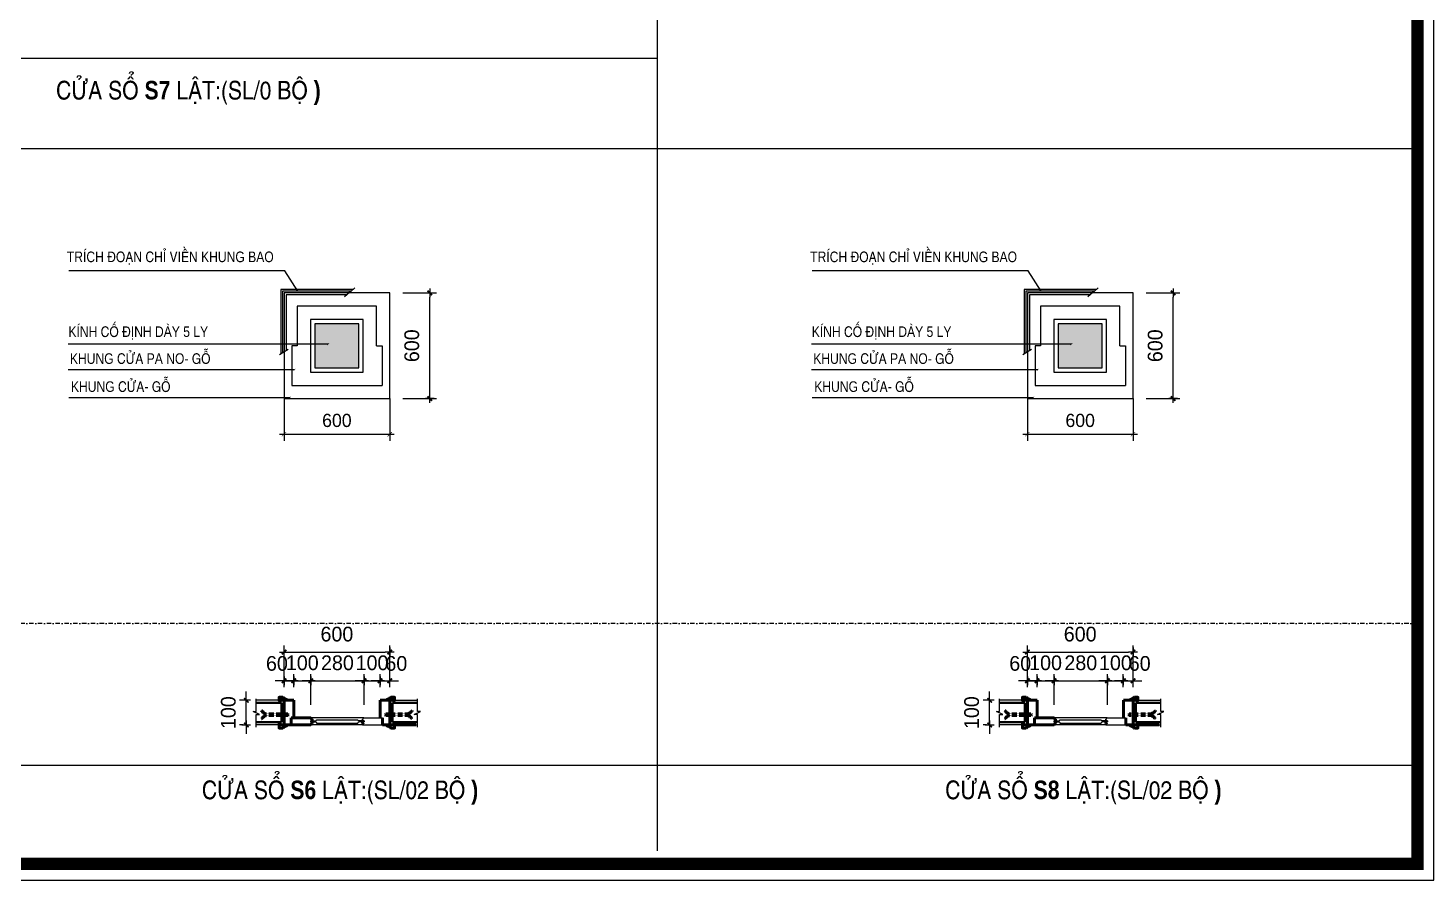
# Model space of a CAD drawing. Header units: millimetres. Extents: x 615730 to 2792744, y 139412 to 597571.
# Drawn here: x 864422 to 880318, y 284863 to 294540 of the extents above; entities that cross this region are included whole.
import ezdxf

# ---------------------------------------------------------------- set-up
doc = ezdxf.new("R2010")
doc.units = ezdxf.units.MM
doc.header["$MEASUREMENT"] = 0
doc.header["$PDMODE"] = 34
doc.linetypes.add('DASHDOT', pattern=[1, 0.5, -0.25, 0, -0.25])
doc.linetypes.add('DASHED', pattern=[0.75, 0.5, -0.25])
doc.layers.get('0').update_dxf_attribs({"lineweight": 5})
for name, color, linetype, lineweight in [('Block', 46, 'Continuous', 9), ('CAT', 11, 'Continuous', 40), ('DIM', 7, 'Continuous', 50), ('HATCH', 42, 'Continuous', 5), ('KITCHEN', 4, 'Continuous', 20), ('thay', 7, 'Continuous', 15), ('TIM TRUC', 149, 'DASHDOT', 9)]:
    doc.layers.add(name, color=color, linetype=linetype, lineweight=lineweight)
for name, color, linetype in [('CUADI', 40, 'Continuous'), ('H', 252, 'Continuous'), ('NC', 7, 'Continuous'), ('noi that', 29, 'Continuous'), ('VL', 155, 'Continuous')]:
    doc.layers.add(name, color=color, linetype=linetype)
doc.styles.add('KC2', font='', dxfattribs={"height": 120})
doc.styles.add('RO', font='ROMANS.SHX', dxfattribs={"height": 120})
doc.styles.get("Standard").update_dxf_attribs({"font": ''})
doc.styles.add('VNI-AVO', font='vni-roms.shx')
doc.styles.get('KC2').set_extended_font_data('VNI-Helve-Condense')
doc.styles.get('Standard').set_extended_font_data('VNI-Avo')
doc.dimstyles.new('1-50b', dxfattribs={"dimtxt": 167, "dimasz": 50, "dimexe": 75, "dimexo": 150, "dimgap": 120, "dimtad": 1, "dimdec": 0, "dimzin": 12, "dimtxsty": 'VNI-AVO', "dimblk": ']', "dimcen": 0, "dimdle": 50, "dimclrd": 252, "dimclre": 252, "dimclrt": 2, "dimadec": 0, "dimazin": 0, "dimtfac": 1, "dimtdec": 0, "dimtix": 1, "dimtmove": 2, "dimatfit": 0, "dimldrblk": 'OPEN90', "dimfxl": 1, "dimlwd": -1, "dimlwe": -1, "dimarcsym": 0})
doc.dimstyles.new('50 CS', dxfattribs={"dimtxt": 150, "dimasz": 50, "dimexe": 75, "dimexo": 0, "dimgap": 80, "dimtad": 1, "dimdec": 0, "dimlfac": 0.5, "dimzin": 12, "dimtxsty": 'VNI-AVO', "dimblk": 'ARCHTICK', "dimcen": 0, "dimdle": 50, "dimclrd": 252, "dimclre": 252, "dimclrt": 2, "dimadec": 0, "dimazin": 0, "dimtfac": 1, "dimtdec": 0, "dimtix": 1, "dimtmove": 2, "dimatfit": 0, "dimldrblk": 'OPEN90', "dimfxl": 1, "dimlwd": -1, "dimlwe": -1, "dimarcsym": 0})
doc.dimstyles.new('TL1-50TRUC', dxfattribs={"dimtxt": 150, "dimasz": 25, "dimexe": 50, "dimexo": 0, "dimgap": 20, "dimtad": 1, "dimdec": 0, "dimlfac": 0.5, "dimdsep": 46, "dimtxsty": 'RO', "dimblk": 'DOT', "dimcen": 100, "dimdle": 50, "dimclrd": 4, "dimclre": 4, "dimclrt": 30, "dimadec": 0, "dimazin": 0, "dimtfac": 1, "dimtdec": 0, "dimtix": 1, "dimtmove": 1, "dimatfit": 3, "dimldrblk": 'ARCHTICK', "dimfxl": 1, "dimtolj": 1, "dimarcsym": 0})

# ---------------------------------------------------------------- blocks, each defined once
blk = doc.blocks.new(']')
for p, q in [((1, 0), (-1, 0)), ((0, 1), (0, -1))]:
    blk.add_line(p, q)
at = {"color": 9, "const_width": 0.4}
blk.add_lwpolyline([(-0.51, -0.51), (0.51, 0.51)], dxfattribs=at)
blk = doc.blocks.new('*D129')
at = {"layer": 'DEFPOINTS', "color": 0, "transparency": 16777216}
for p in [(866900, 286904), (867014, 286904), (867014, 286624)]:
    blk.add_point(p, dxfattribs=at)
at = {"layer": 'H', "color": 252, "transparency": 16777216}
for p, q in [((866900, 286954), (866900, 287004)), ((866864, 286904), (866825, 286904)), ((866900, 286624), (866900, 286904)), ((866864, 286624), (866825, 286624)), ((866900, 286574), (866900, 286524))]:
    blk.add_line(p, q, dxfattribs=at)
at = {"layer": 'H', "color": 252, "transparency": 16777216, "xscale": 50, "yscale": 50, "zscale": 50}
for p, rotation in [((866900, 286904), 270), ((866900, 286624), 90)]:
    blk.add_blockref(']', p, dxfattribs=dict(at, rotation=rotation))
at = {"layer": 'H', "color": 2, "transparency": 16777216, "insert": (866697, 286764), "char_height": 167, "attachment_point": 5, "rotation": 90, "style": 'VNI-AVO'}
blk.add_mtext('100', dxfattribs=at)
blk = doc.blocks.new('_Open90')
at = {"color": 0, "linetype": 'ByBlock', "lineweight": -2}
for p, q in [((0, 0), (-1, 0)), ((-0.5, 0.5), (0, 0)), ((0, 0), (-0.5, -0.5))]:
    blk.add_line(p, q, dxfattribs=at)
blk = doc.blocks.new('*D130')
at = {"layer": 'DEFPOINTS', "color": 0, "transparency": 16777216}
for p in [(867439, 287126), (867329, 286904), (867439, 286904)]:
    blk.add_point(p, dxfattribs=at)
at = {"layer": 'H', "color": 252, "transparency": 16777216}
for p, q in [((867279, 287126), (867229, 287126)), ((867329, 287054), (867329, 287201)), ((867329, 287126), (867439, 287126)), ((867439, 287054), (867439, 287201)), ((867489, 287126), (867539, 287126))]:
    blk.add_line(p, q, dxfattribs=at)
at = {"layer": 'H', "color": 252, "transparency": 16777216, "xscale": 50, "yscale": 50, "zscale": 50}
blk.add_blockref(']', (867329, 287126), dxfattribs=at)
at = {"layer": 'H', "color": 252, "transparency": 16777216, "xscale": 50, "yscale": 50, "zscale": 50, "rotation": 180}
blk.add_blockref(']', (867439, 287126), dxfattribs=at)
at = {"layer": 'H', "color": 2, "transparency": 16777216, "insert": (867248, 287322), "char_height": 167, "attachment_point": 5, "style": 'VNI-AVO'}
blk.add_mtext('60', dxfattribs=at)
blk = doc.blocks.new('*D131')
at = {"layer": 'DEFPOINTS', "color": 0, "transparency": 16777216}
for p in [(867633, 287126), (867439, 286904), (867633, 286704)]:
    blk.add_point(p, dxfattribs=at)
at = {"layer": 'H', "color": 252, "transparency": 16777216}
for p, q in [((867389, 287126), (867339, 287126)), ((867439, 287054), (867439, 287201)), ((867439, 287126), (867633, 287126)), ((867633, 286854), (867633, 287201)), ((867683, 287126), (867733, 287126))]:
    blk.add_line(p, q, dxfattribs=at)
at = {"layer": 'H', "color": 252, "transparency": 16777216, "xscale": 50, "yscale": 50, "zscale": 50}
blk.add_blockref(']', (867439, 287126), dxfattribs=at)
at = {"layer": 'H', "color": 252, "transparency": 16777216, "xscale": 50, "yscale": 50, "zscale": 50, "rotation": 180}
blk.add_blockref(']', (867633, 287126), dxfattribs=at)
at = {"layer": 'H', "color": 2, "transparency": 16777216, "insert": (867536, 287329), "char_height": 167, "attachment_point": 5, "style": 'VNI-AVO'}
blk.add_mtext('100', dxfattribs=at)
blk = doc.blocks.new('*D132')
at = {"layer": 'DEFPOINTS', "color": 0, "transparency": 16777216}
for p in [(868238, 287126), (867633, 286704), (868238, 286704)]:
    blk.add_point(p, dxfattribs=at)
at = {"layer": 'H', "color": 252, "transparency": 16777216}
for p, q in [((867583, 287126), (867533, 287126)), ((867633, 286854), (867633, 287201)), ((867633, 287126), (868238, 287126)), ((868238, 286854), (868238, 287201)), ((868288, 287126), (868338, 287126))]:
    blk.add_line(p, q, dxfattribs=at)
at = {"layer": 'H', "color": 252, "transparency": 16777216, "xscale": 50, "yscale": 50, "zscale": 50}
blk.add_blockref(']', (867633, 287126), dxfattribs=at)
at = {"layer": 'H', "color": 252, "transparency": 16777216, "xscale": 50, "yscale": 50, "zscale": 50, "rotation": 180}
blk.add_blockref(']', (868238, 287126), dxfattribs=at)
at = {"layer": 'H', "color": 2, "transparency": 16777216, "insert": (867935, 287329), "char_height": 167, "attachment_point": 5, "style": 'VNI-AVO'}
blk.add_mtext('280', dxfattribs=at)
blk = doc.blocks.new('*D133')
at = {"layer": 'DEFPOINTS', "color": 0, "transparency": 16777216}
for p in [(868419, 287126), (868419, 286904), (868238, 286704)]:
    blk.add_point(p, dxfattribs=at)
at = {"layer": 'H', "color": 252, "transparency": 16777216}
for p, q in [((868188, 287126), (868138, 287126)), ((868238, 286854), (868238, 287201)), ((868238, 287126), (868419, 287126)), ((868419, 287054), (868419, 287201)), ((868469, 287126), (868519, 287126))]:
    blk.add_line(p, q, dxfattribs=at)
at = {"layer": 'H', "color": 252, "transparency": 16777216, "xscale": 50, "yscale": 50, "zscale": 50}
blk.add_blockref(']', (868238, 287126), dxfattribs=at)
at = {"layer": 'H', "color": 252, "transparency": 16777216, "xscale": 50, "yscale": 50, "zscale": 50, "rotation": 180}
blk.add_blockref(']', (868419, 287126), dxfattribs=at)
at = {"layer": 'H', "color": 2, "transparency": 16777216, "insert": (868328, 287329), "char_height": 167, "attachment_point": 5, "style": 'VNI-AVO'}
blk.add_mtext('100', dxfattribs=at)
blk = doc.blocks.new('*D134')
at = {"layer": 'DEFPOINTS', "color": 0, "transparency": 16777216}
for p in [(868529, 287126), (868419, 286904), (868529, 286904)]:
    blk.add_point(p, dxfattribs=at)
at = {"layer": 'H', "color": 252, "transparency": 16777216}
for p, q in [((868369, 287126), (868319, 287126)), ((868419, 287054), (868419, 287201)), ((868419, 287126), (868529, 287126)), ((868529, 287054), (868529, 287201)), ((868579, 287126), (868629, 287126))]:
    blk.add_line(p, q, dxfattribs=at)
at = {"layer": 'H', "color": 252, "transparency": 16777216, "xscale": 50, "yscale": 50, "zscale": 50}
blk.add_blockref(']', (868419, 287126), dxfattribs=at)
at = {"layer": 'H', "color": 252, "transparency": 16777216, "xscale": 50, "yscale": 50, "zscale": 50, "rotation": 180}
blk.add_blockref(']', (868529, 287126), dxfattribs=at)
at = {"layer": 'H', "color": 2, "transparency": 16777216, "insert": (868604, 287322), "char_height": 167, "attachment_point": 5, "style": 'VNI-AVO'}
blk.add_mtext('60', dxfattribs=at)
blk = doc.blocks.new('*D135')
at = {"layer": 'DEFPOINTS', "color": 0, "transparency": 16777216}
for p in [(868529, 287452), (867329, 286942), (868529, 286942)]:
    blk.add_point(p, dxfattribs=at)
at = {"layer": 'H', "color": 252, "transparency": 16777216}
for p, q in [((867329, 287092), (867329, 287527)), ((867379, 287452), (868479, 287452)), ((868529, 287092), (868529, 287527))]:
    blk.add_line(p, q, dxfattribs=at)
at = {"layer": 'H', "color": 252, "transparency": 16777216, "xscale": 50, "yscale": 50, "zscale": 50, "rotation": 180}
blk.add_blockref(']', (867329, 287452), dxfattribs=at)
at = {"layer": 'H', "color": 252, "transparency": 16777216, "xscale": 50, "yscale": 50, "zscale": 50}
blk.add_blockref(']', (868529, 287452), dxfattribs=at)
at = {"layer": 'H', "color": 2, "transparency": 16777216, "insert": (867929, 287655), "char_height": 167, "attachment_point": 5, "style": 'VNI-AVO'}
blk.add_mtext('600', dxfattribs=at)
blk = doc.blocks.new('*D136')
at = {"layer": 'DEFPOINTS', "color": 0, "transparency": 16777216}
for p in [(868529, 291531), (868984, 291531), (868529, 290331)]:
    blk.add_point(p, dxfattribs=at)
at = {"layer": 'H', "color": 252, "transparency": 16777216}
for p, q in [((868679, 291531), (869059, 291531)), ((868984, 290381), (868984, 291481)), ((868679, 290331), (869059, 290331))]:
    blk.add_line(p, q, dxfattribs=at)
at = {"layer": 'H', "color": 252, "transparency": 16777216, "xscale": 50, "yscale": 50, "zscale": 50}
for p, rotation in [((868984, 291531), 90), ((868984, 290331), 270)]:
    blk.add_blockref(']', p, dxfattribs=dict(at, rotation=rotation))
at = {"layer": 'H', "color": 2, "transparency": 16777216, "insert": (868780, 290931), "char_height": 167, "attachment_point": 5, "rotation": 90, "style": 'VNI-AVO'}
blk.add_mtext('600', dxfattribs=at)
blk = doc.blocks.new('_ARCHTICK')
at = {"color": 0, "linetype": 'ByBlock', "const_width": 0.15}
blk.add_lwpolyline([(-0.5, -0.5), (0.5, 0.5)], dxfattribs=at)
blk = doc.blocks.new('_DOT')
at = {"color": 0, "linetype": 'ByBlock'}
blk.add_line((-0.5, 0), (-1, 0), dxfattribs=at)
at = {"color": 0, "linetype": 'ByBlock', "const_width": 0.5}
blk.add_lwpolyline([(-0.25, 0, 1), (0.25, 0, 1)], format="xyb", close=True, dxfattribs=at)
blk = doc.blocks.new('*D223')
at = {"layer": 'DEFPOINTS', "color": 0, "ltscale": 10, "transparency": 16777216}
for p in [(867329, 290331), (868529, 290331), (868529, 289927)]:
    blk.add_point(p, dxfattribs=at)
at = {"layer": 'VL', "color": 252, "ltscale": 10, "transparency": 16777216}
for p, q in [((867329, 290331), (867329, 289852)), ((868529, 290331), (868529, 289852)), ((867279, 289927), (868579, 289927))]:
    blk.add_line(p, q, dxfattribs=at)
at = {"layer": 'VL', "color": 252, "ltscale": 10, "transparency": 16777216, "xscale": 50, "yscale": 50, "zscale": 50, "rotation": 180}
blk.add_blockref('_ARCHTICK', (867329, 289927), dxfattribs=at)
at = {"layer": 'VL', "color": 252, "ltscale": 10, "transparency": 16777216, "xscale": 50, "yscale": 50, "zscale": 50}
blk.add_blockref('_ARCHTICK', (868529, 289927), dxfattribs=at)
at = {"layer": 'VL', "color": 2, "ltscale": 10, "transparency": 16777216, "insert": (867929, 290082), "char_height": 150, "attachment_point": 5, "style": 'VNI-AVO'}
blk.add_mtext('600', dxfattribs=at)
blk = doc.blocks.new('*D373')
at = {"layer": 'DEFPOINTS', "color": 0, "transparency": 16777216}
for p in [(875341, 286904), (875454, 286904), (875454, 286624)]:
    blk.add_point(p, dxfattribs=at)
at = {"layer": 'H', "color": 252, "transparency": 16777216}
for p, q in [((875341, 286954), (875341, 287004)), ((875304, 286904), (875266, 286904)), ((875341, 286624), (875341, 286904)), ((875304, 286624), (875266, 286624)), ((875341, 286574), (875341, 286524))]:
    blk.add_line(p, q, dxfattribs=at)
at = {"layer": 'H', "color": 252, "transparency": 16777216, "xscale": 50, "yscale": 50, "zscale": 50}
for p, rotation in [((875341, 286904), 270), ((875341, 286624), 90)]:
    blk.add_blockref(']', p, dxfattribs=dict(at, rotation=rotation))
at = {"layer": 'H', "color": 2, "transparency": 16777216, "insert": (875137, 286764), "char_height": 167, "attachment_point": 5, "rotation": 90, "style": 'VNI-AVO'}
blk.add_mtext('100', dxfattribs=at)
blk = doc.blocks.new('*D374')
at = {"layer": 'DEFPOINTS', "color": 0, "transparency": 16777216}
for p in [(875879, 287126), (875769, 286904), (875879, 286904)]:
    blk.add_point(p, dxfattribs=at)
at = {"layer": 'H', "color": 252, "transparency": 16777216}
for p, q in [((875719, 287126), (875669, 287126)), ((875769, 287054), (875769, 287201)), ((875769, 287126), (875879, 287126)), ((875879, 287054), (875879, 287201)), ((875929, 287126), (875979, 287126))]:
    blk.add_line(p, q, dxfattribs=at)
at = {"layer": 'H', "color": 252, "transparency": 16777216, "xscale": 50, "yscale": 50, "zscale": 50}
blk.add_blockref(']', (875769, 287126), dxfattribs=at)
at = {"layer": 'H', "color": 252, "transparency": 16777216, "xscale": 50, "yscale": 50, "zscale": 50, "rotation": 180}
blk.add_blockref(']', (875879, 287126), dxfattribs=at)
at = {"layer": 'H', "color": 2, "transparency": 16777216, "insert": (875688, 287322), "char_height": 167, "attachment_point": 5, "style": 'VNI-AVO'}
blk.add_mtext('60', dxfattribs=at)
blk = doc.blocks.new('*D375')
at = {"layer": 'DEFPOINTS', "color": 0, "transparency": 16777216}
for p in [(876073, 287126), (875879, 286904), (876073, 286704)]:
    blk.add_point(p, dxfattribs=at)
at = {"layer": 'H', "color": 252, "transparency": 16777216}
for p, q in [((875829, 287126), (875779, 287126)), ((875879, 287054), (875879, 287201)), ((875879, 287126), (876073, 287126)), ((876073, 286854), (876073, 287201)), ((876123, 287126), (876173, 287126))]:
    blk.add_line(p, q, dxfattribs=at)
at = {"layer": 'H', "color": 252, "transparency": 16777216, "xscale": 50, "yscale": 50, "zscale": 50}
blk.add_blockref(']', (875879, 287126), dxfattribs=at)
at = {"layer": 'H', "color": 252, "transparency": 16777216, "xscale": 50, "yscale": 50, "zscale": 50, "rotation": 180}
blk.add_blockref(']', (876073, 287126), dxfattribs=at)
at = {"layer": 'H', "color": 2, "transparency": 16777216, "insert": (875976, 287329), "char_height": 167, "attachment_point": 5, "style": 'VNI-AVO'}
blk.add_mtext('100', dxfattribs=at)
blk = doc.blocks.new('*D376')
at = {"layer": 'DEFPOINTS', "color": 0, "transparency": 16777216}
for p in [(876679, 287126), (876073, 286704), (876679, 286704)]:
    blk.add_point(p, dxfattribs=at)
at = {"layer": 'H', "color": 252, "transparency": 16777216}
for p, q in [((876023, 287126), (875973, 287126)), ((876073, 286854), (876073, 287201)), ((876073, 287126), (876679, 287126)), ((876679, 286854), (876679, 287201)), ((876729, 287126), (876779, 287126))]:
    blk.add_line(p, q, dxfattribs=at)
at = {"layer": 'H', "color": 252, "transparency": 16777216, "xscale": 50, "yscale": 50, "zscale": 50}
blk.add_blockref(']', (876073, 287126), dxfattribs=at)
at = {"layer": 'H', "color": 252, "transparency": 16777216, "xscale": 50, "yscale": 50, "zscale": 50, "rotation": 180}
blk.add_blockref(']', (876679, 287126), dxfattribs=at)
at = {"layer": 'H', "color": 2, "transparency": 16777216, "insert": (876376, 287329), "char_height": 167, "attachment_point": 5, "style": 'VNI-AVO'}
blk.add_mtext('280', dxfattribs=at)
blk = doc.blocks.new('*D377')
at = {"layer": 'DEFPOINTS', "color": 0, "transparency": 16777216}
for p in [(876859, 287126), (876859, 286904), (876679, 286704)]:
    blk.add_point(p, dxfattribs=at)
at = {"layer": 'H', "color": 252, "transparency": 16777216}
for p, q in [((876629, 287126), (876579, 287126)), ((876679, 286854), (876679, 287201)), ((876679, 287126), (876859, 287126)), ((876859, 287054), (876859, 287201)), ((876909, 287126), (876959, 287126))]:
    blk.add_line(p, q, dxfattribs=at)
at = {"layer": 'H', "color": 252, "transparency": 16777216, "xscale": 50, "yscale": 50, "zscale": 50}
blk.add_blockref(']', (876679, 287126), dxfattribs=at)
at = {"layer": 'H', "color": 252, "transparency": 16777216, "xscale": 50, "yscale": 50, "zscale": 50, "rotation": 180}
blk.add_blockref(']', (876859, 287126), dxfattribs=at)
at = {"layer": 'H', "color": 2, "transparency": 16777216, "insert": (876769, 287329), "char_height": 167, "attachment_point": 5, "style": 'VNI-AVO'}
blk.add_mtext('100', dxfattribs=at)
blk = doc.blocks.new('*D378')
at = {"layer": 'DEFPOINTS', "color": 0, "transparency": 16777216}
for p in [(876969, 287126), (876859, 286904), (876969, 286904)]:
    blk.add_point(p, dxfattribs=at)
at = {"layer": 'H', "color": 252, "transparency": 16777216}
for p, q in [((876809, 287126), (876759, 287126)), ((876859, 287054), (876859, 287201)), ((876859, 287126), (876969, 287126)), ((876969, 287054), (876969, 287201)), ((877019, 287126), (877069, 287126))]:
    blk.add_line(p, q, dxfattribs=at)
at = {"layer": 'H', "color": 252, "transparency": 16777216, "xscale": 50, "yscale": 50, "zscale": 50}
blk.add_blockref(']', (876859, 287126), dxfattribs=at)
at = {"layer": 'H', "color": 252, "transparency": 16777216, "xscale": 50, "yscale": 50, "zscale": 50, "rotation": 180}
blk.add_blockref(']', (876969, 287126), dxfattribs=at)
at = {"layer": 'H', "color": 2, "transparency": 16777216, "insert": (877045, 287322), "char_height": 167, "attachment_point": 5, "style": 'VNI-AVO'}
blk.add_mtext('60', dxfattribs=at)
blk = doc.blocks.new('*D379')
at = {"layer": 'DEFPOINTS', "color": 0, "transparency": 16777216}
for p in [(876969, 287452), (875769, 286942), (876969, 286942)]:
    blk.add_point(p, dxfattribs=at)
at = {"layer": 'H', "color": 252, "transparency": 16777216}
for p, q in [((875769, 287092), (875769, 287527)), ((875819, 287452), (876919, 287452)), ((876969, 287092), (876969, 287527))]:
    blk.add_line(p, q, dxfattribs=at)
at = {"layer": 'H', "color": 252, "transparency": 16777216, "xscale": 50, "yscale": 50, "zscale": 50, "rotation": 180}
blk.add_blockref(']', (875769, 287452), dxfattribs=at)
at = {"layer": 'H', "color": 252, "transparency": 16777216, "xscale": 50, "yscale": 50, "zscale": 50}
blk.add_blockref(']', (876969, 287452), dxfattribs=at)
at = {"layer": 'H', "color": 2, "transparency": 16777216, "insert": (876369, 287655), "char_height": 167, "attachment_point": 5, "style": 'VNI-AVO'}
blk.add_mtext('600', dxfattribs=at)
blk = doc.blocks.new('*D380')
at = {"layer": 'DEFPOINTS', "color": 0, "transparency": 16777216}
for p in [(876969, 291531), (877424, 291531), (876969, 290331)]:
    blk.add_point(p, dxfattribs=at)
at = {"layer": 'H', "color": 252, "transparency": 16777216}
for p, q in [((877119, 291531), (877499, 291531)), ((877424, 290381), (877424, 291481)), ((877119, 290331), (877499, 290331))]:
    blk.add_line(p, q, dxfattribs=at)
at = {"layer": 'H', "color": 252, "transparency": 16777216, "xscale": 50, "yscale": 50, "zscale": 50}
for p, rotation in [((877424, 291531), 90), ((877424, 290331), 270)]:
    blk.add_blockref(']', p, dxfattribs=dict(at, rotation=rotation))
at = {"layer": 'H', "color": 2, "transparency": 16777216, "insert": (877221, 290931), "char_height": 167, "attachment_point": 5, "rotation": 90, "style": 'VNI-AVO'}
blk.add_mtext('600', dxfattribs=at)
blk = doc.blocks.new('*D372')
at = {"layer": 'DEFPOINTS', "color": 0, "ltscale": 10, "transparency": 16777216}
for p in [(875769, 290331), (876969, 290331), (876969, 289927)]:
    blk.add_point(p, dxfattribs=at)
at = {"layer": 'VL', "color": 252, "ltscale": 10, "transparency": 16777216}
for p, q in [((875769, 290331), (875769, 289852)), ((876969, 290331), (876969, 289852)), ((875719, 289927), (877019, 289927))]:
    blk.add_line(p, q, dxfattribs=at)
at = {"layer": 'VL', "color": 252, "ltscale": 10, "transparency": 16777216, "xscale": 50, "yscale": 50, "zscale": 50, "rotation": 180}
blk.add_blockref('_ARCHTICK', (875769, 289927), dxfattribs=at)
at = {"layer": 'VL', "color": 252, "ltscale": 10, "transparency": 16777216, "xscale": 50, "yscale": 50, "zscale": 50}
blk.add_blockref('_ARCHTICK', (876969, 289927), dxfattribs=at)
at = {"layer": 'VL', "color": 2, "ltscale": 10, "transparency": 16777216, "insert": (876369, 290082), "char_height": 150, "attachment_point": 5, "style": 'VNI-AVO'}
blk.add_mtext('600', dxfattribs=at)

msp = doc.modelspace()

# ---------------------------------------------------------------- hatches: boundary and pattern name
at = {"layer": 'HATCH'}
h = msp.add_hatch(color=5, dxfattribs=at)
h.set_gradient(color1=(0, 0, 255), one_color=1, tint=1, name='HEMISPHERICAL')
h.paths.add_polyline_path([(867678.7, 290680.8), (868178.7, 290680.8), (868178.7, 291180.8), (867678.7, 291180.8)])
h = msp.add_hatch(color=5, dxfattribs=at)
h.set_gradient(color1=(0, 0, 255), one_color=1, tint=1, name='HEMISPHERICAL')
h.paths.add_polyline_path([(876119.1, 290680.8), (876619.1, 290680.8), (876619.1, 291180.8), (876119.1, 291180.8)])

# ---------------------------------------------------------------- linework, layer by layer
at = {"linetype": 'DASHED'}
for p, q in [((867073.4, 286775.1), (867073.4, 286787.7)), ((868783.9, 286775.1), (868783.9, 286787.7)), ((875513.9, 286775.1), (875513.9, 286787.7)), ((877224.4, 286775.1), (877224.4, 286787.7)), ((867073.4, 286692.7), (867073.4, 286705.3)), ((868783.9, 286692.7), (868783.9, 286705.3)), ((875513.9, 286692.7), (875513.9, 286705.3)), ((877224.4, 286692.7), (877224.4, 286705.3))]:
    msp.add_line(p, q, dxfattribs=at)
for p, q in [((867328.7, 286624), (867328.7, 286904)), ((875769.1, 286624), (875769.1, 286904)), ((867328.7, 286624), (867013.8, 286624)), ((875769.1, 286624), (875454.3, 286624))]:
    msp.add_line(p, q)
at = {"color": 4, "linetype": 'Continuous'}
for p, q in [((867438.7, 286704), (867408.7, 286704)), ((868418.7, 286704), (868448.7, 286704)), ((875879.1, 286704), (875849.1, 286704)), ((876859.1, 286704), (876889.1, 286704))]:
    msp.add_line(p, q, dxfattribs=at)
for points in [[(867013.8, 286598.8), (867013.8, 286742.4), (867051.7, 286742.4), (866979, 286777.2), (867013.8, 286777.2), (867013.8, 286919.8)], [(868843.6, 286598.8), (868843.6, 286742.4), (868805.6, 286742.4), (868878.3, 286777.2), (868843.6, 286777.2), (868843.6, 286919.8)], [(875454.3, 286598.8), (875454.3, 286742.4), (875492.2, 286742.4), (875419.5, 286777.2), (875454.3, 286777.2), (875454.3, 286919.8)], [(877284, 286598.8), (877284, 286742.4), (877246.1, 286742.4), (877318.8, 286777.2), (877284, 286777.2), (877284, 286919.8)]]:
    msp.add_lwpolyline(points)
at = {"layer": 'Block', "linetype": 'Continuous'}
for p, q in [((867328.7, 286904), (867013.8, 286904)), ((868528.7, 286904), (868843.6, 286904)), ((875769.1, 286904), (875454.3, 286904)), ((876969.1, 286904), (877284, 286904)), ((867328.7, 286624), (867032, 286624)), ((868234.2, 286704), (867632.7, 286704)), ((868234.2, 286624), (867632.7, 286624)), ((868528.7, 286624), (868843.6, 286624)), ((875769.1, 286624), (875472.4, 286624)), ((876674.7, 286704), (876073.1, 286704)), ((876674.7, 286624), (876073.1, 286624)), ((876969.1, 286624), (877284, 286624))]:
    msp.add_line(p, q, dxfattribs=at)
at = {"layer": 'CAT'}
for p, q in [((867298.7, 286874), (867013.8, 286874)), ((867298.7, 286654), (867298.7, 286874)), ((867298.7, 286654), (867298.7, 286874)), ((868558.7, 286654), (868558.7, 286874)), ((868558.7, 286654), (868558.7, 286874)), ((868558.7, 286874), (868843.6, 286874)), ((875739.1, 286874), (875454.3, 286874)), ((875739.1, 286654), (875739.1, 286874)), ((875739.1, 286654), (875739.1, 286874)), ((876999.1, 286654), (876999.1, 286874)), ((876999.1, 286654), (876999.1, 286874)), ((876999.1, 286874), (877284, 286874)), ((867013.8, 286654), (867298.7, 286654)), ((868843.6, 286654), (868558.7, 286654)), ((875454.3, 286654), (875739.1, 286654)), ((877284, 286654), (876999.1, 286654))]:
    msp.add_line(p, q, dxfattribs=at)
at = {"layer": 'CUADI'}
for p, q in [((867628.7, 286670), (867692.7, 286672)), ((867628.7, 286670), (867628.7, 286658)), ((867628.7, 286658), (867692.7, 286656)), ((867692.7, 286672), (867692.7, 286676)), ((867698.7, 286676), (867692.7, 286676)), ((867692.7, 286656), (867692.7, 286652)), ((867698.7, 286652), (867692.7, 286652)), ((867698.7, 286682), (868168.2, 286682)), ((867698.7, 286676), (867698.7, 286682)), ((867698.7, 286652), (867698.7, 286646)), ((867698.7, 286646), (868168.2, 286646)), ((868168.2, 286676), (868168.2, 286682)), ((868168.2, 286676), (868174.2, 286676)), ((868168.2, 286652), (868168.2, 286646)), ((868168.2, 286652), (868174.2, 286652)), ((868174.2, 286672), (868174.2, 286676)), ((868238.2, 286670), (868174.2, 286672)), ((868238.2, 286658), (868174.2, 286656)), ((868174.2, 286656), (868174.2, 286652)), ((868218.2, 286671), (868218.2, 286688)), ((868238.2, 286670), (868238.2, 286658)), ((876069.1, 286670), (876133.1, 286672)), ((876069.1, 286670), (876069.1, 286658)), ((876069.1, 286658), (876133.1, 286656)), ((876133.1, 286672), (876133.1, 286676)), ((876139.1, 286676), (876133.1, 286676)), ((876133.1, 286656), (876133.1, 286652)), ((876139.1, 286652), (876133.1, 286652)), ((876139.1, 286682), (876608.7, 286682)), ((876139.1, 286676), (876139.1, 286682)), ((876139.1, 286652), (876139.1, 286646)), ((876139.1, 286646), (876608.7, 286646)), ((876608.7, 286676), (876608.7, 286682)), ((876608.7, 286676), (876614.7, 286676)), ((876608.7, 286652), (876608.7, 286646)), ((876608.7, 286652), (876614.7, 286652)), ((876614.7, 286672), (876614.7, 286676)), ((876678.7, 286670), (876614.7, 286672)), ((876678.7, 286658), (876614.7, 286656)), ((876614.7, 286656), (876614.7, 286652)), ((876658.7, 286671), (876658.7, 286688)), ((876678.7, 286670), (876678.7, 286658))]:
    msp.add_line(p, q, dxfattribs=at)
at = {"layer": 'DIM', "linetype": 'DASHED'}
for p, q in [((867122.2, 286750.2), (867073.4, 286787.7)), ((868735.2, 286750.2), (868783.9, 286787.7)), ((875562.6, 286750.2), (875513.9, 286787.7)), ((877175.6, 286750.2), (877224.4, 286787.7)), ((867118.8, 286740.2), (867072.5, 286775.9)), ((867118.8, 286740.2), (867072.5, 286704.6)), ((867122.2, 286730.2), (867073.4, 286692.7)), ((867122.2, 286750.2), (867372, 286750.2)), ((867122.2, 286730.2), (867372.4, 286730.2)), ((868735.2, 286730.2), (868484.9, 286730.2)), ((868735.2, 286750.2), (868485.4, 286750.2)), ((868735.2, 286730.2), (868783.9, 286692.7)), ((868738.6, 286740.2), (868784.9, 286775.9)), ((868738.6, 286740.2), (868784.9, 286704.6)), ((875559.2, 286740.2), (875513, 286775.9)), ((875559.2, 286740.2), (875513, 286704.6)), ((875562.6, 286730.2), (875513.9, 286692.7)), ((875562.6, 286750.2), (875812.4, 286750.2)), ((875562.6, 286730.2), (875812.9, 286730.2)), ((877175.6, 286730.2), (876925.4, 286730.2)), ((877175.6, 286750.2), (876925.8, 286750.2)), ((877175.6, 286730.2), (877224.4, 286692.7)), ((877179, 286740.2), (877225.3, 286775.9)), ((877179, 286740.2), (877225.3, 286704.6))]:
    msp.add_line(p, q, dxfattribs=at)
at = {"layer": 'DIM', "color": 4}
for p, q in [((867328.7, 286904), (867328.7, 286624)), ((867438.7, 286904), (867328.7, 286904)), ((867438.7, 286904), (867438.7, 286704)), ((868418.7, 286904), (868418.7, 286704)), ((868418.7, 286904), (868528.7, 286904)), ((868528.7, 286904), (868528.7, 286624)), ((868528.7, 286624), (868528.7, 286904)), ((875769.1, 286904), (875769.1, 286624)), ((875879.1, 286904), (875769.1, 286904)), ((875879.1, 286904), (875879.1, 286704)), ((876859.1, 286904), (876859.1, 286704)), ((876859.1, 286904), (876969.1, 286904)), ((876969.1, 286904), (876969.1, 286624)), ((876969.1, 286624), (876969.1, 286904)), ((867258.7, 286624), (867408.7, 286624)), ((867408.7, 286704), (867408.7, 286624)), ((867408.7, 286624), (867408.7, 286704)), ((867408.7, 286704), (867408.7, 286624)), ((868448.7, 286704), (868448.7, 286624)), ((868448.7, 286624), (868448.7, 286704)), ((868448.7, 286704), (868448.7, 286624)), ((868598.7, 286624), (868448.7, 286624)), ((875699.1, 286624), (875849.1, 286624)), ((875849.1, 286704), (875849.1, 286624)), ((875849.1, 286624), (875849.1, 286704)), ((875849.1, 286704), (875849.1, 286624)), ((876889.1, 286704), (876889.1, 286624)), ((876889.1, 286624), (876889.1, 286704)), ((876889.1, 286704), (876889.1, 286624)), ((877039.1, 286624), (876889.1, 286624))]:
    msp.add_line(p, q, dxfattribs=at)
at = {"layer": 'DIM'}
for p, q in [((867381.4, 286740.3), (867372, 286750.2)), ((867372.4, 286730.2), (867381.4, 286740.3)), ((868475.9, 286740.3), (868485.4, 286750.2)), ((868484.9, 286730.2), (868475.9, 286740.3)), ((868528.7, 286624), (868825.4, 286624)), ((875821.9, 286740.3), (875812.4, 286750.2)), ((875812.9, 286730.2), (875821.9, 286740.3)), ((876916.4, 286740.3), (876925.8, 286750.2)), ((876925.4, 286730.2), (876916.4, 286740.3)), ((876969.1, 286624), (877265.8, 286624))]:
    msp.add_line(p, q, dxfattribs=at)
at = {"layer": 'DIM', "color": 4, "linetype": 'Continuous'}
for p, q in [((867408.7, 286704), (867632.7, 286704)), ((867408.7, 286624), (867632.7, 286624)), ((867632.7, 286700), (867632.7, 286704)), ((867632.7, 286628), (867632.7, 286624)), ((867644.7, 286688), (867648.7, 286688)), ((867644.7, 286640), (867648.7, 286640)), ((867648.7, 286671), (867648.7, 286688)), ((867648.7, 286688), (867648.7, 286676.1)), ((867648.7, 286657.1), (867648.7, 286640)), ((868218.2, 286657.1), (868218.2, 286640)), ((868222.2, 286640), (868218.2, 286640)), ((868234.2, 286628), (868234.2, 286624)), ((875849.1, 286704), (876073.1, 286704)), ((875849.1, 286624), (876073.1, 286624)), ((876073.1, 286700), (876073.1, 286704)), ((876073.1, 286628), (876073.1, 286624)), ((876085.1, 286688), (876089.1, 286688)), ((876085.1, 286640), (876089.1, 286640)), ((876089.1, 286671), (876089.1, 286688)), ((876089.1, 286688), (876089.1, 286676.1)), ((876089.1, 286657.1), (876089.1, 286640)), ((876658.7, 286657.1), (876658.7, 286640)), ((876662.7, 286640), (876658.7, 286640)), ((876674.7, 286628), (876674.7, 286624))]:
    msp.add_line(p, q, dxfattribs=at)
at = {"layer": 'DIM', "color": 4, "linetype": 'DASHED'}
for p, q in [((867408.7, 286624), (867408.7, 286704)), ((867408.7, 286624), (867408.7, 286704)), ((867408.7, 286704), (867408.7, 286624)), ((868448.7, 286624), (868448.7, 286704)), ((868448.7, 286624), (868448.7, 286704)), ((868448.7, 286704), (868448.7, 286624)), ((875849.1, 286624), (875849.1, 286704)), ((875849.1, 286624), (875849.1, 286704)), ((875849.1, 286704), (875849.1, 286624)), ((876889.1, 286624), (876889.1, 286704)), ((876889.1, 286624), (876889.1, 286704)), ((876889.1, 286704), (876889.1, 286624))]:
    msp.add_line(p, q, dxfattribs=at)
at = {"layer": 'DIM', "color": 4}
for points in [[(867313.6, 286938.8, -0.3497253), (867319.6, 286930.8), (867319.6, 286928.8), (867333.1, 286928.8, 0.4081446), (867349.2, 286917.7), (867349.2, 286913.2), (867361.2, 286913.2, -0.4142136), (867364.2, 286910.2), (867364.2, 286904), (867273.1, 286904), (867273.1, 286938.8)], [(868543.7, 286938.8, 0.3497253), (868537.7, 286930.8), (868537.7, 286928.8), (868524.2, 286928.8, -0.4081446), (868508.1, 286917.7), (868508.1, 286913.2), (868496.1, 286913.2, 0.4142136), (868493.1, 286910.2), (868493.1, 286904), (868584.2, 286904), (868584.2, 286938.8)], [(875754.1, 286938.8, -0.3497253), (875760.1, 286930.8), (875760.1, 286928.8), (875773.6, 286928.8, 0.4081446), (875789.7, 286917.7), (875789.7, 286913.2), (875801.7, 286913.2, -0.4142136), (875804.7, 286910.2), (875804.7, 286904), (875713.6, 286904), (875713.6, 286938.8)], [(876984.2, 286938.8, 0.3497253), (876978.2, 286930.8), (876978.2, 286928.8), (876964.7, 286928.8, -0.4081446), (876948.6, 286917.7), (876948.6, 286913.2), (876936.6, 286913.2, 0.4142136), (876933.6, 286910.2), (876933.6, 286904), (877024.7, 286904), (877024.7, 286938.8)], [(867313.6, 286589.2, 0.3497253), (867319.6, 286597.3), (867319.6, 286599.3), (867333.1, 286599.3, -0.4081446), (867349.2, 286610.3), (867349.2, 286614.9), (867361.2, 286614.9, 0.4142136), (867364.2, 286617.9), (867364.2, 286624), (867273.1, 286624), (867273.1, 286589.2)], [(868543.7, 286589.2, -0.3497253), (868537.7, 286597.3), (868537.7, 286599.3), (868524.2, 286599.3, 0.4081446), (868508.1, 286610.3), (868508.1, 286614.9), (868496.1, 286614.9, -0.4142136), (868493.1, 286617.9), (868493.1, 286624), (868584.2, 286624), (868584.2, 286589.2)], [(875754.1, 286589.2, 0.3497253), (875760.1, 286597.3), (875760.1, 286599.3), (875773.6, 286599.3, -0.4081446), (875789.7, 286610.3), (875789.7, 286614.9), (875801.7, 286614.9, 0.4142136), (875804.7, 286617.9), (875804.7, 286624), (875713.6, 286624), (875713.6, 286589.2)], [(876984.2, 286589.2, -0.3497253), (876978.2, 286597.3), (876978.2, 286599.3), (876964.7, 286599.3, 0.4081446), (876948.6, 286610.3), (876948.6, 286614.9), (876936.6, 286614.9, -0.4142136), (876933.6, 286617.9), (876933.6, 286624), (877024.7, 286624), (877024.7, 286589.2)]]:
    msp.add_lwpolyline(points, format="xyb", close=True, dxfattribs=at)
at = {"layer": 'DIM', "color": 4, "linetype": 'Continuous'}
for centre, start, end in [((867632.7, 286688), 0, 90), ((867632.7, 286640), 270, 0), ((868234.2, 286640), 180, 270), ((876073.1, 286688), 0, 90), ((876073.1, 286640), 270, 0), ((876674.7, 286640), 180, 270)]:
    msp.add_arc(centre, 12, start, end, dxfattribs=at)
at = {"layer": 'H', "const_width": 138.2}
msp.add_lwpolyline([(853196.9, 285047.4), (880199.7, 285047.4), (880199.7, 304032.4), (853196.9, 304032.4)], close=True, dxfattribs=at)
at = {"layer": 'H'}
for points in [[(867678.7, 290680.8), (868178.7, 290680.8), (868178.7, 291180.8), (867678.7, 291180.8)], [(876119.1, 290680.8), (876619.1, 290680.8), (876619.1, 291180.8), (876119.1, 291180.8)]]:
    msp.add_lwpolyline(points, close=True, dxfattribs=at)
at = {"layer": 'KITCHEN'}
for p, q in [((868218.2, 286688), (868218.2, 286676.1)), ((868222.2, 286688), (868218.2, 286688)), ((868234.2, 286700), (868234.2, 286704)), ((868234.2, 286704), (868418.7, 286704)), ((868234.2, 286624), (868448.7, 286624)), ((876658.7, 286688), (876658.7, 286676.1)), ((876662.7, 286688), (876658.7, 286688)), ((876674.7, 286700), (876674.7, 286704)), ((876674.7, 286704), (876859.1, 286704)), ((876674.7, 286624), (876889.1, 286624))]:
    msp.add_line(p, q, dxfattribs=at)
for centre in [(868234.2, 286688), (876674.7, 286688)]:
    msp.add_arc(centre, 12, 90, 180, dxfattribs=at)
at = {"layer": 'NC', "linetype": 'Continuous', "ltscale": 20}
for p, q in [((867292.5, 291570), (867292.5, 290842.2)), ((868114.7, 291570), (867292.5, 291570)), ((867312.5, 291550), (867312.5, 290854.2)), ((868091.1, 291550), (867312.5, 291550)), ((868090.2, 291544.3), (868080.6, 291550.7)), ((868133.9, 291587.3), (868086.3, 291546.9)), ((875733, 291570), (875733, 290842.2)), ((876555.1, 291570), (875733, 291570)), ((875753, 291550), (875753, 290854.2)), ((876531.6, 291550), (875753, 291550)), ((876530.6, 291544.3), (876521.1, 291550.7)), ((876574.3, 291587.3), (876526.7, 291546.9)), ((867352.5, 291510), (867352.5, 290878)), ((868044, 291510), (867352.5, 291510)), ((868077, 291539.1), (868016.1, 291487.3)), ((868068.1, 291542), (868090.2, 291544.3)), ((868089.1, 291535.1), (868068.1, 291542)), ((875793, 291510), (875793, 290878)), ((876484.5, 291510), (875793, 291510)), ((876517.5, 291539.1), (876456.6, 291487.3)), ((876508.6, 291542), (876530.6, 291544.3)), ((876529.6, 291535.1), (876508.6, 291542)), ((867275.9, 290831.9), (867375.9, 290891.5)), ((875716.3, 290831.9), (875816.3, 290891.5))]:
    msp.add_line(p, q, dxfattribs=at)
at = {"layer": 'thay', "linetype": 'Continuous'}
msp.add_lwpolyline([(853012.5, 284863.1), (880384.1, 284863.1), (880384.1, 304216.7), (853012.5, 304216.7)], close=True, dxfattribs=at)
at = {"layer": 'TIM TRUC', "ltscale": 100}
msp.add_line((880199.7, 287777.2), (853012.5, 287777.2), dxfattribs=at)
at = {"layer": 'VL', "ltscale": 10}
for p, q in [((871568.8, 285193.8), (871568.8, 304178.8)), ((853012.5, 294195.4), (871568.8, 294195.4)), ((853012.5, 293170.1), (880199.7, 293170.1)), ((867478.7, 290930.8), (867415.8, 290930.8)), ((867415.8, 290930.8), (867415.8, 290480.8)), ((868378.7, 290930.8), (868441.5, 290930.8)), ((868441.5, 290930.8), (868441.5, 290480.8)), ((875919.1, 290930.8), (875856.3, 290930.8)), ((875856.3, 290930.8), (875856.3, 290480.8)), ((876819.1, 290930.8), (876882, 290930.8)), ((876882, 290930.8), (876882, 290480.8)), ((853012.5, 286166.5), (880199.7, 286166.5))]:
    msp.add_line(p, q, dxfattribs=at)
for points in [[(867328.7, 290330.8), (868528.7, 290330.8), (868528.7, 291530.8), (867328.7, 291530.8)], [(875769.1, 290330.8), (876969.1, 290330.8), (876969.1, 291530.8), (875769.1, 291530.8)], [(867628.7, 290630.8), (868228.7, 290630.8), (868228.7, 291230.8), (867628.7, 291230.8)], [(876069.1, 290630.8), (876669.1, 290630.8), (876669.1, 291230.8), (876069.1, 291230.8)]]:
    msp.add_lwpolyline(points, close=True, dxfattribs=at)
for points in [[(868378.7, 290930.8), (868378.7, 291380.8), (867478.7, 291380.8), (867478.7, 290930.8)], [(876819.1, 290930.8), (876819.1, 291380.8), (875919.1, 291380.8), (875919.1, 290930.8)], [(867415.8, 290480.8), (868441.5, 290480.8)], [(875856.3, 290480.8), (876882, 290480.8)]]:
    msp.add_lwpolyline(points, dxfattribs=at)

# ---------------------------------------------------------------- texts
at = {"char_height": 210, "width": 14211.4, "attachment_point": 9}
for s, insert in [('{\\fVNI-Helve-Condense|b1|i0|c0|p2;CÖÛA SOÅ S7 LAÄT:(SL/0 BOÄ )}', (867745.3, 293665.4)), ('{\\fVNI-Helve-Condense|b1|i0|c0|p2;CÖÛA SOÅ S6 LAÄT:(SL/02 BOÄ )}', (869533.9, 285718.7)), ('{\\fVNI-Helve-Condense|b1|i0|c0|p2;CÖÛA SOÅ S8 LAÄT:(SL/02 BOÄ )}', (877974.3, 285718.7))]:
    msp.add_mtext(s, dxfattribs=dict(at, insert=insert))
at = {"layer": 'NC', "linetype": 'Continuous', "ltscale": 20, "attachment_point": 1, "style": 'KC2'}
for s, insert, char_height, width in [('TRÍCH ÑOAÏN CHÆ VIEÀN KHUNG BAO', (864863, 292000.7), 120, 2834.286), ('TRÍCH ÑOAÏN CHÆ VIEÀN KHUNG BAO', (873303.4, 292000.7), 120, 2834.286), ('KÍNH COÁ ÑÒNH DAØY 5 LY', (864880.3, 291150.9), 120, 2063.157), ('KÍNH COÁ ÑÒNH DAØY 5 LY', (873320.8, 291150.9), 120, 2063.157), ('{\\H1.2x;KHUNG CÖÛA PA NO- GOÃ }', (864897.7, 290845.1), 100, 2063.157), ('{\\H1.2x;KHUNG CÖÛA PA NO- GOÃ }', (873338.2, 290845.1), 100, 2063.157), ('{\\H1.2x;KHUNG CÖÛA- GOÃ }', (864909.4, 290526.9), 100, 2063.157), ('{\\H1.2x;KHUNG CÖÛA- GOÃ }', (873349.8, 290526.9), 100, 2063.157)]:
    msp.add_mtext(s, dxfattribs=dict(at, insert=insert, char_height=char_height, width=width))

# ---------------------------------------------------------------- dimensions: what is measured, and where the dimension line sits
at = {"layer": 'H'}
for base, p1, p2, text, picture, middle in [((868983.6, 291530.8), (868528.7, 290330.8), (868528.7, 291530.8), '600', '*D136', (868780.1, 290930.8)), ((877424, 291530.8), (876969.1, 290330.8), (876969.1, 291530.8), '600', '*D380', (877220.5, 290930.8)), ((866900.5, 286904), (867013.8, 286624), (867013.8, 286904), '100', '*D129', (866697, 286764)), ((875340.9, 286904), (875454.3, 286624), (875454.3, 286904), '100', '*D373', (875137.4, 286764))]:
    dim = msp.add_linear_dim(base=base, p1=p1, p2=p2, angle=90, text=text, dimstyle='1-50b', dxfattribs=at)
    dim.commit()
    dim.dimension.update_dxf_attribs({"geometry": picture, "text_midpoint": middle})
for base, p1, p2, text, picture, middle in [((868528.7, 287451.8), (867328.7, 286941.5), (868528.7, 286941.5), '600', '*D135', (867928.7, 287655.3)), ((876969.1, 287451.8), (875769.1, 286941.5), (876969.1, 286941.5), '600', '*D379', (876369.1, 287655.3)), ((867632.7, 287125.9), (867438.7, 286904), (867632.7, 286704), '100', '*D131', (867535.7, 287329.4)), ((868238.2, 287125.9), (867632.7, 286704), (868238.2, 286704), '280', '*D132', (867935.4, 287329.4)), ((868418.7, 287125.9), (868238.2, 286704), (868418.7, 286904), '100', '*D133', (868328.4, 287329.4)), ((876073.1, 287125.9), (875879.1, 286904), (876073.1, 286704), '100', '*D375', (875976.1, 287329.4)), ((876678.7, 287125.9), (876073.1, 286704), (876678.7, 286704), '280', '*D376', (876375.9, 287329.4)), ((876859.1, 287125.9), (876678.7, 286704), (876859.1, 286904), '100', '*D377', (876768.9, 287329.4))]:
    dim = msp.add_linear_dim(base=base, p1=p1, p2=p2, text=text, dimstyle='1-50b', dxfattribs=at)
    dim.commit()
    dim.dimension.update_dxf_attribs({"geometry": picture, "text_midpoint": middle})
for base, p1, p2, picture, middle in [((867438.7, 287125.9), (867328.7, 286904), (867438.7, 286904), '*D130', (867247.9, 287322.5)), ((868528.7, 287125.9), (868418.7, 286904), (868528.7, 286904), '*D134', (868604.4, 287322.5)), ((875879.1, 287125.9), (875769.1, 286904), (875879.1, 286904), '*D374', (875688.4, 287322.5)), ((876969.1, 287125.9), (876859.1, 286904), (876969.1, 286904), '*D378', (877044.8, 287322.5))]:
    dim = msp.add_linear_dim(base=base, p1=p1, p2=p2, text='60', dimstyle='1-50b', dxfattribs=at)
    dim.commit()
    dim.dimension.update_dxf_attribs({"geometry": picture, "text_midpoint": middle, "dimtype": 160})
at = {"layer": 'VL', "ltscale": 10}
for base, p1, p2, picture, middle in [((868528.7, 289927.3), (867328.7, 290330.8), (868528.7, 290330.8), '*D223', (867928.7, 290082.3)), ((876969.1, 289927.3), (875769.1, 290330.8), (876969.1, 290330.8), '*D372', (876369.1, 290082.3))]:
    dim = msp.add_linear_dim(base=base, p1=p1, p2=p2, dimstyle='50 CS', dxfattribs=at)
    dim.commit()
    dim.dimension.update_dxf_attribs({"geometry": picture, "text_midpoint": middle})

# ---------------------------------------------------------------- leaders
at = {"layer": 'NC', "color": 119, "linetype": 'Continuous', "ltscale": 20}
for points in [[(867485.7, 291550), (867337.8, 291783), (864887, 291783)], [(875926.2, 291550), (875778.2, 291783), (873327.5, 291783)]]:
    msp.add_leader(points, dimstyle='TL1-50TRUC', override={"dimgap": 20, "dimtad": 0}, dxfattribs=at)
at = {"layer": 'NC', "linetype": 'Continuous', "ltscale": 20}
for points in [[(867449.6, 290658.3), (864879.4, 290658.3)], [(875890, 290658.3), (873319.8, 290658.3)]]:
    msp.add_leader(points, dimstyle='TL1-50TRUC', override={"dimgap": 20, "dimtad": 0}, dxfattribs=at)
at = {"layer": 'noi that', "color": 119, "linetype": 'Continuous', "ltscale": 20}
for points in [[(867828.7, 290949.2), (864879.4, 290949.2)], [(876269.1, 290949.2), (873319.8, 290949.2)]]:
    msp.add_leader(points, dimstyle='TL1-50TRUC', override={"dimgap": 20, "dimtad": 0}, dxfattribs=at)
at = {"layer": 'noi that'}
for points in [[(867393.7, 290340.1), (864886.5, 290340.1)], [(875834.1, 290340.1), (873326.9, 290340.1)]]:
    msp.add_leader(points, dimstyle='TL1-50TRUC', override={"dimgap": 20, "dimtad": 0}, dxfattribs=at)

doc.saveas('drawing.dxf')
